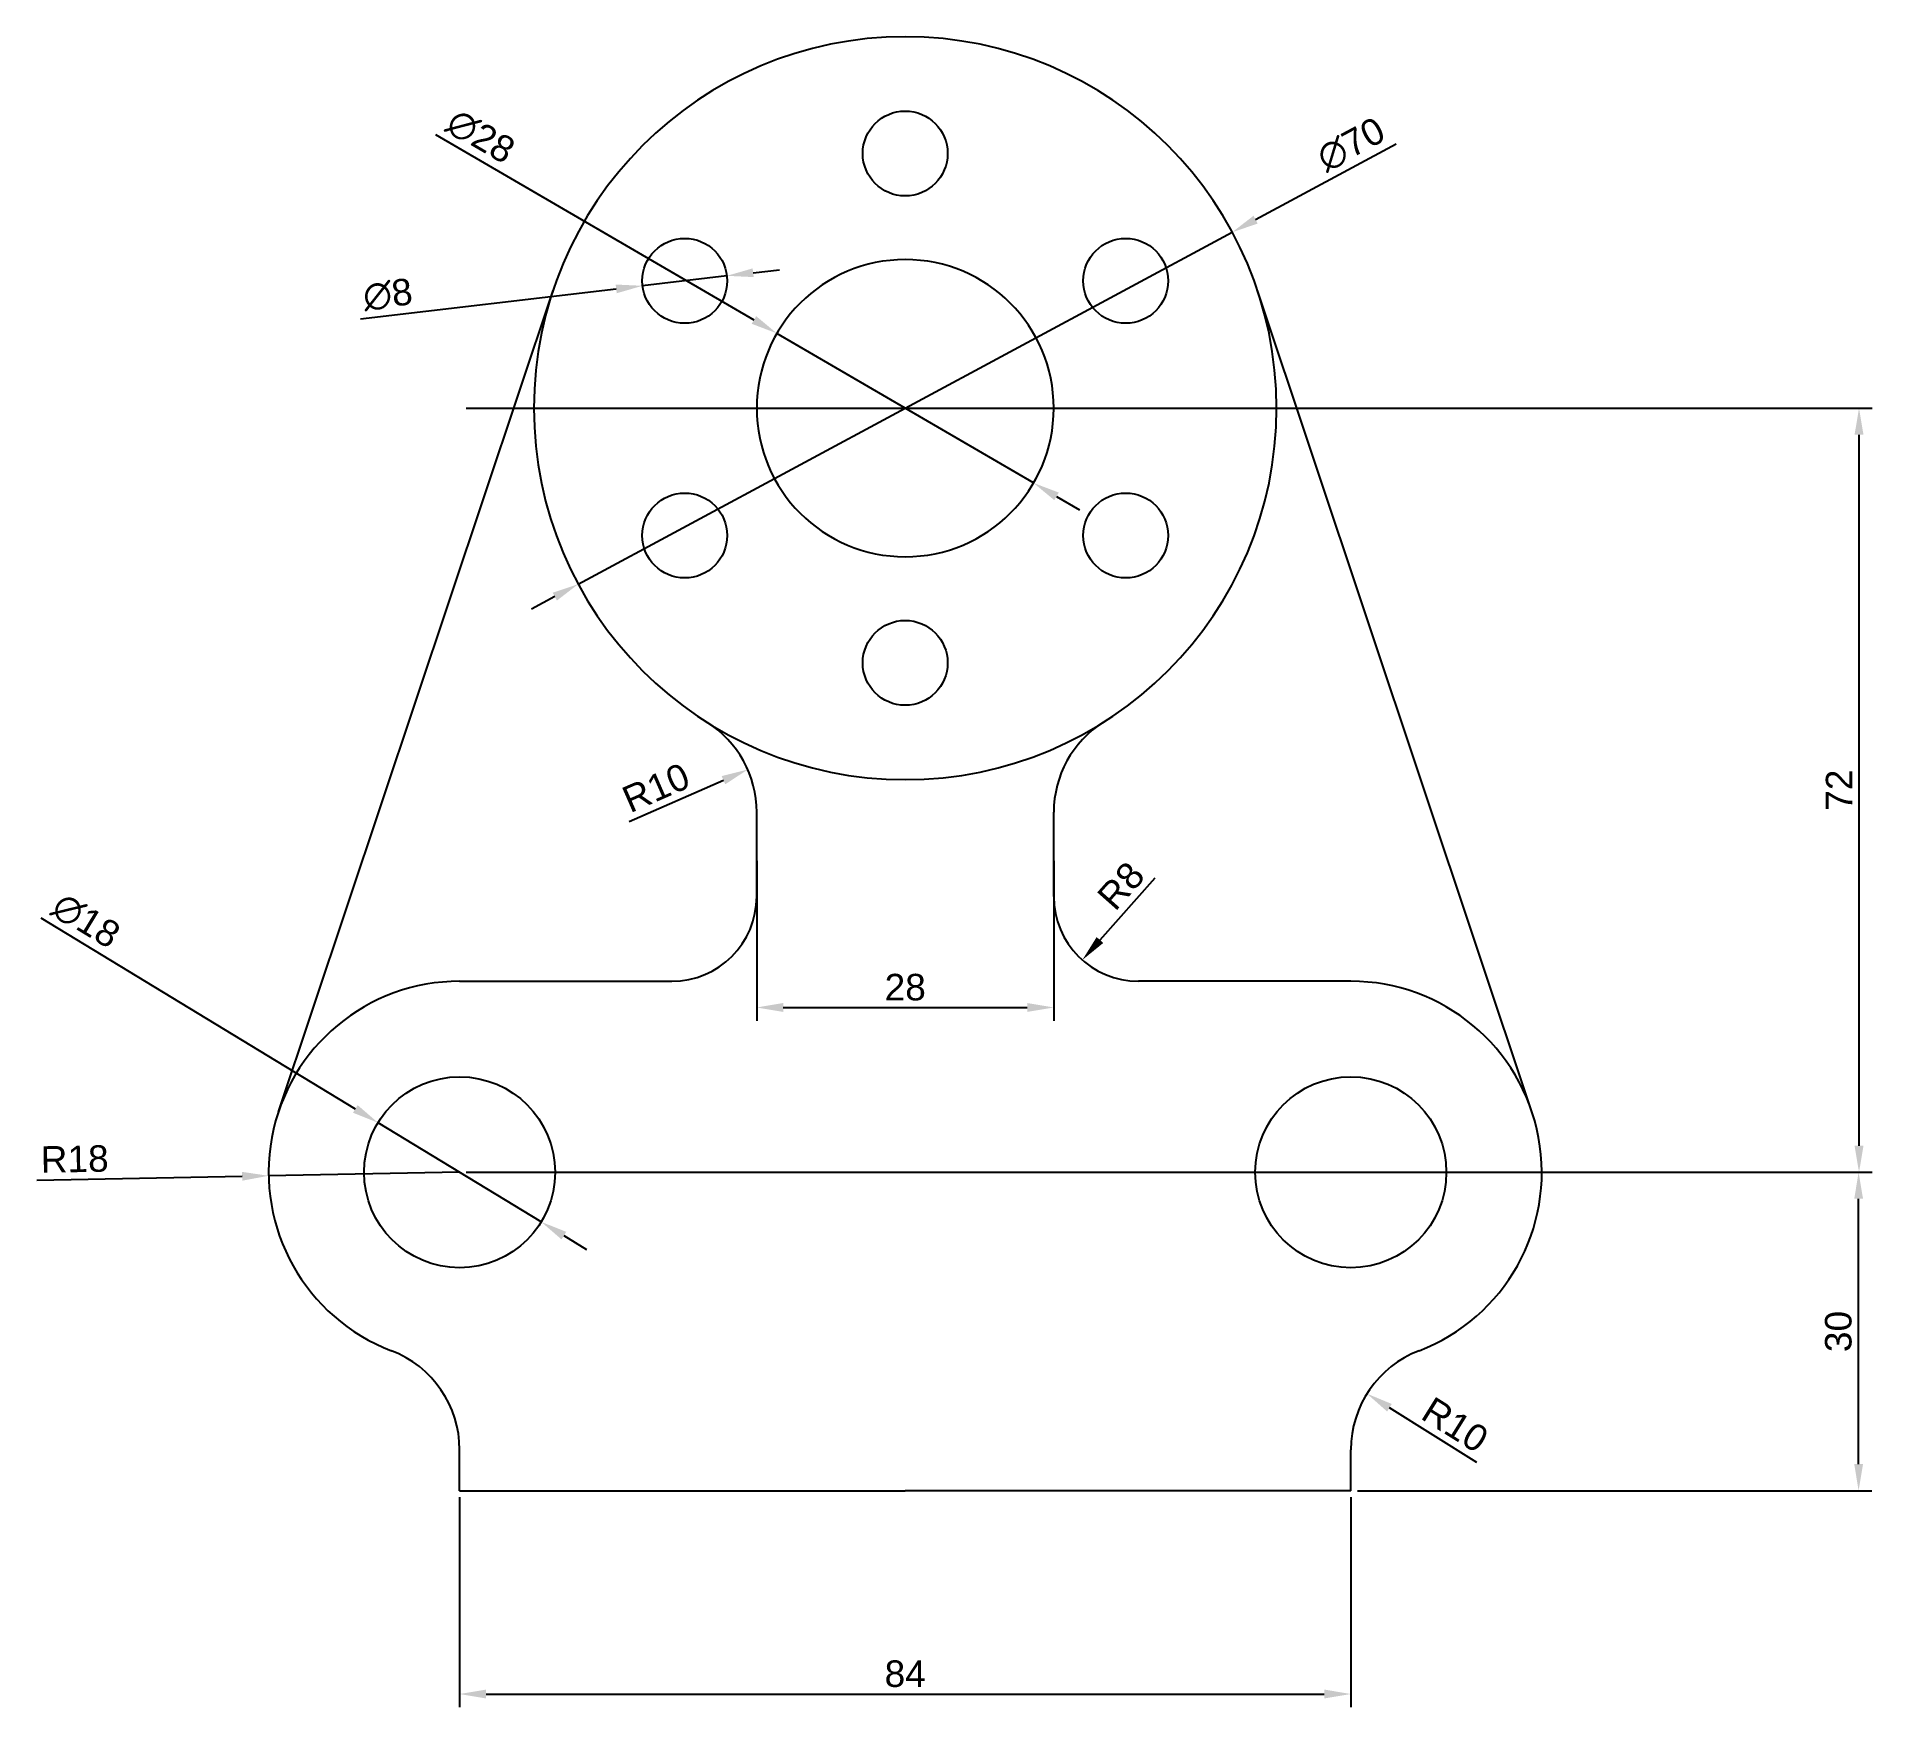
# Model space of a CAD drawing. Header units: millimetres. Extents: x -22 to 151, y -20 to 137.
import ezdxf

# ---------------------------------------------------------------- set-up
doc = ezdxf.new("R2010")
doc.units = ezdxf.units.MM
doc.styles.get("Standard").update_dxf_attribs({"font": 'arial.ttf'})
doc.dimstyles.new('ISO-25', dxfattribs={"dimtxt": 2.5, "dimasz": 2.5, "dimexe": 1.25, "dimexo": 0.625, "dimtad": 1, "dimtxsty": 'Standard', "dimcen": 2.5, "dimadec": 0, "dimazin": 0, "dimtfac": 1, "dimtmove": 0, "dimatfit": 3, "dimfxl": 1, "dimarcsym": 0})

# ---------------------------------------------------------------- blocks, each defined once
blk = doc.blocks.new('*U2')
blk.add_circle((0, 0), 4)
blk = doc.blocks.new('*U3')
at = {"color": 0, "linetype": 'ByBlock', "lineweight": -2, "transparency": 16777216}
blk.add_blockref('*U2', (60, 126), dxfattribs=at)
for p, rotation in [((39.22, 114), 59.99999999999999), ((80.78, 114), 300.0000000000001), ((39.22, 90), 120), ((80.78, 90), 240), ((60, 78), 180)]:
    blk.add_blockref('*U2', p, dxfattribs=dict(at, rotation=rotation))
blk = doc.blocks.new('*D4')
at = {"color": 0, "lineweight": -2, "transparency": 16777216}
for p, q in [((46, 59.34), (46, 44.28)), ((74, 59.34), (74, 44.28)), ((48.5, 45.53), (71.5, 45.53))]:
    blk.add_line(p, q, dxfattribs=at)
at = {"color": 0, "transparency": 16777216}
for points in [[(48.5, 45.95), (48.5, 45.11), (46, 45.53)], [(71.5, 45.95), (71.5, 45.11), (74, 45.53)]]:
    blk.add_solid(points, dxfattribs=at)
at = {"layer": 'Defpoints', "color": 0, "transparency": 16777216}
for p in [(46, 59.97), (74, 59.97), (74, 45.53)]:
    blk.add_point(p, dxfattribs=at)
at = {"color": 0, "transparency": 16777216, "insert": (60, 47.43), "char_height": 2.5, "attachment_point": 5}
blk.add_mtext('28', dxfattribs=at)
blk = doc.blocks.new('*D6')
at = {"color": 0, "lineweight": -2, "transparency": 16777216}
for p, q in [((106.27, 126.89), (93.03, 119.76)), ((29.18, 85.42), (90.82, 118.58)), ((26.97, 84.24), (24.77, 83.05))]:
    blk.add_line(p, q, dxfattribs=at)
at = {"color": 0, "transparency": 16777216}
for points in [[(92.83, 120.13), (93.22, 119.39), (90.82, 118.58)], [(26.78, 84.61), (27.17, 83.87), (29.18, 85.42)]]:
    blk.add_solid(points, dxfattribs=at)
at = {"layer": 'Defpoints', "color": 0, "transparency": 16777216}
for p in [(90.82, 118.58), (29.18, 85.42)]:
    blk.add_point(p, dxfattribs=at)
at = {"color": 0, "transparency": 16777216, "insert": (102.02, 126.84), "char_height": 2.5, "attachment_point": 5, "rotation": 28.2716}
blk.add_mtext('∅70', dxfattribs=at)
blk = doc.blocks.new('*D7')
at = {"color": 0, "lineweight": -2, "transparency": 16777216}
for p, q in [((18, -0.62), (18, -20.41)), ((102, -0.62), (102, -20.41)), ((20.5, -19.16), (99.5, -19.16))]:
    blk.add_line(p, q, dxfattribs=at)
at = {"color": 0, "transparency": 16777216}
for points in [[(20.5, -18.74), (20.5, -19.58), (18, -19.16)], [(99.5, -18.74), (99.5, -19.58), (102, -19.16)]]:
    blk.add_solid(points, dxfattribs=at)
at = {"layer": 'Defpoints', "color": 0, "transparency": 16777216}
for p in [(18, 0), (102, 0), (102, -19.16)]:
    blk.add_point(p, dxfattribs=at)
at = {"color": 0, "transparency": 16777216, "insert": (60, -17.26), "char_height": 2.5, "attachment_point": 5}
blk.add_mtext('84', dxfattribs=at)
blk = doc.blocks.new('*D8')
at = {"color": 0, "lineweight": -2, "transparency": 16777216}
blk.add_line((113.88, 2.67), (105.64, 7.82), dxfattribs=at)
at = {"color": 0, "transparency": 16777216}
blk.add_solid([(105.86, 8.17), (105.42, 7.46), (103.52, 9.14)], dxfattribs=at)
at = {"layer": 'Defpoints', "color": 0, "transparency": 16777216}
for p in [(103.52, 9.14), (112, 3.85)]:
    blk.add_point(p, dxfattribs=at)
at = {"color": 0, "transparency": 16777216, "insert": (111.83, 6.2), "char_height": 2.5, "attachment_point": 5, "rotation": 328.0285}
blk.add_mtext('R10', dxfattribs=at)
blk = doc.blocks.new('*D9')
at = {"color": 0, "lineweight": -2, "transparency": 16777216}
for p, q in [((-21.86, 29.27), (-2.5, 29.63)), ((18, 30), (0, 29.67))]:
    blk.add_line(p, q, dxfattribs=at)
at = {"color": 0, "transparency": 16777216}
blk.add_solid([(-2.5, 30.04), (-2.49, 29.21), (0, 29.67)], dxfattribs=at)
at = {"layer": 'Defpoints', "color": 0, "transparency": 16777216}
for p in [(0, 29.67), (18, 30)]:
    blk.add_point(p, dxfattribs=at)
at = {"color": 0, "transparency": 16777216, "insert": (-18.28, 31.24), "char_height": 2.5, "attachment_point": 5, "rotation": 1.044}
blk.add_mtext('R18', dxfattribs=at)
blk = doc.blocks.new('*D10')
at = {"color": 0, "lineweight": -2, "transparency": 16777216}
for p, q in [((-21.48, 53.98), (8.17, 35.97)), ((25.69, 25.33), (10.31, 34.67)), ((27.83, 24.03), (29.97, 22.73))]:
    blk.add_line(p, q, dxfattribs=at)
at = {"color": 0, "transparency": 16777216}
for points in [[(8.39, 36.33), (7.95, 35.61), (10.31, 34.67)], [(28.05, 24.39), (27.61, 23.67), (25.69, 25.33)]]:
    blk.add_solid(points, dxfattribs=at)
at = {"layer": 'Defpoints', "color": 0, "transparency": 16777216}
for p in [(10.31, 34.67), (25.69, 25.33)]:
    blk.add_point(p, dxfattribs=at)
at = {"color": 0, "transparency": 16777216, "insert": (-17.22, 53.7), "char_height": 2.5, "attachment_point": 5, "rotation": 328.7238}
blk.add_mtext('∅18', dxfattribs=at)
blk = doc.blocks.new('*D11')
at = {"color": 0, "lineweight": -2, "transparency": 16777216}
blk.add_line((33.97, 63.05), (42.87, 66.94), dxfattribs=at)
at = {"color": 0, "transparency": 16777216}
blk.add_solid([(42.7, 67.33), (43.04, 66.56), (45.16, 67.95)], dxfattribs=at)
at = {"layer": 'Defpoints', "color": 0, "transparency": 16777216}
for p in [(45.16, 67.95), (36, 63.93)]:
    blk.add_point(p, dxfattribs=at)
at = {"color": 0, "transparency": 16777216, "insert": (36.51, 66.23), "char_height": 2.5, "attachment_point": 5, "rotation": 23.6637}
blk.add_mtext('R10', dxfattribs=at)
blk = doc.blocks.new('*D12')
at = {"color": 0, "lineweight": -2, "transparency": 16777216}
blk.add_line((83.52, 57.71), (78.35, 51.88), dxfattribs=at)
at = {"color": 0, "transparency": 16777216}
blk.add_solid([(78.04, 52.16), (78.67, 51.61), (76.7, 50.01)], dxfattribs=at)
at = {"layer": 'Defpoints', "color": 0, "transparency": 16777216}
for p in [(82, 56), (76.7, 50.01)]:
    blk.add_point(p, dxfattribs=at)
at = {"color": 0, "transparency": 16777216, "insert": (80.34, 56.99), "char_height": 2.5, "attachment_point": 5, "rotation": 48.4907}
blk.add_mtext('R8', dxfattribs=at)
blk = doc.blocks.new('*D13')
at = {"color": 0, "lineweight": -2, "transparency": 16777216}
for p, q in [((102.63, 30), (151.11, 30)), ((149.86, 2.5), (149.86, 27.5)), ((102.63, 0), (151.11, 0))]:
    blk.add_line(p, q, dxfattribs=at)
at = {"color": 0, "transparency": 16777216}
for points in [[(149.45, 27.5), (150.28, 27.5), (149.86, 30)], [(149.45, 2.5), (150.28, 2.5), (149.86, 0)]]:
    blk.add_solid(points, dxfattribs=at)
at = {"layer": 'Defpoints', "color": 0, "transparency": 16777216}
for p in [(102, 30), (149.86, 30), (102, 0)]:
    blk.add_point(p, dxfattribs=at)
at = {"color": 0, "transparency": 16777216, "insert": (147.96, 15), "char_height": 2.5, "attachment_point": 5, "rotation": 90}
blk.add_mtext('30', dxfattribs=at)
blk = doc.blocks.new('*D14')
at = {"color": 0, "lineweight": -2, "transparency": 16777216}
for p, q in [((18.63, 102), (151.15, 102)), ((149.9, 32.5), (149.9, 99.5)), ((18.63, 30), (151.15, 30))]:
    blk.add_line(p, q, dxfattribs=at)
at = {"color": 0, "transparency": 16777216}
for points in [[(149.48, 99.5), (150.32, 99.5), (149.9, 102)], [(149.48, 32.5), (150.32, 32.5), (149.9, 30)]]:
    blk.add_solid(points, dxfattribs=at)
at = {"layer": 'Defpoints', "color": 0, "transparency": 16777216}
for p in [(18, 102), (149.9, 102), (18, 30)]:
    blk.add_point(p, dxfattribs=at)
at = {"color": 0, "transparency": 16777216, "insert": (148.02, 66), "char_height": 2.5, "attachment_point": 5, "rotation": 90}
blk.add_mtext('72', dxfattribs=at)
blk = doc.blocks.new('*D15')
at = {"color": 0, "lineweight": -2, "transparency": 16777216}
for p, q in [((15.73, 127.8), (45.74, 110.31)), ((72.1, 94.95), (47.9, 109.05)), ((74.26, 93.69), (76.42, 92.43))]:
    blk.add_line(p, q, dxfattribs=at)
at = {"color": 0, "transparency": 16777216}
for points in [[(45.95, 110.67), (45.53, 109.95), (47.9, 109.05)], [(74.47, 94.05), (74.05, 93.33), (72.1, 94.95)]]:
    blk.add_solid(points, dxfattribs=at)
at = {"layer": 'Defpoints', "color": 0, "transparency": 16777216}
for p in [(47.9, 109.05), (72.1, 94.95)]:
    blk.add_point(p, dxfattribs=at)
at = {"color": 0, "transparency": 16777216, "insert": (19.98, 127.6), "char_height": 2.5, "attachment_point": 5, "rotation": 329.773}
blk.add_mtext('∅28', dxfattribs=at)
blk = doc.blocks.new('*D16')
at = {"color": 0, "lineweight": -2, "transparency": 16777216}
for p, q in [((43.19, 114.47), (35.24, 113.53)), ((45.67, 114.76), (48.15, 115.05)), ((8.67, 110.41), (32.76, 113.24))]:
    blk.add_line(p, q, dxfattribs=at)
at = {"color": 0, "transparency": 16777216}
for points in [[(45.62, 115.17), (45.72, 114.35), (43.19, 114.47)], [(32.71, 113.65), (32.81, 112.83), (35.24, 113.53)]]:
    blk.add_solid(points, dxfattribs=at)
at = {"layer": 'Defpoints', "color": 0, "transparency": 16777216}
for p in [(43.19, 114.47), (35.24, 113.53)]:
    blk.add_point(p, dxfattribs=at)
at = {"color": 0, "transparency": 16777216, "insert": (11.23, 112.69), "char_height": 2.5, "attachment_point": 5, "rotation": 6.7057}
blk.add_mtext('∅8', dxfattribs=at)

msp = doc.modelspace()

# ---------------------------------------------------------------- linework, layer by layer
for p, q in [((0.929, 35.708), (26.806, 113.099)), ((119.071, 35.708), (93.194, 113.099)), ((46, 56), (46, 63.934)), ((74, 56), (74, 63.934)), ((18, 48), (38, 48)), ((102, 48), (82, 48)), ((18, 0), (18, 3.847)), ((102, 0), (102, 3.847)), ((18, 0), (60, 0)), ((102, 0), (60, 0))]:
    msp.add_line(p, q)
for centre in [(18, 30), (102, 30)]:
    msp.add_circle(centre, 9)
for centre, radius, start, end in [((60, 102), 35, 90, 270), ((60, 102), 35, 270, 90), ((60, 102), 14, 90, 270), ((60, 102), 14, 270, 90), ((36, 63.934), 10, 0, 57.76905), ((84, 63.934), 10, 122.23095, 180), ((38, 56), 8, 270, 0), ((82, 56), 8, 180, 270), ((18, 30), 18, 90, 249.07517), ((102, 30), 18, 290.92483, 90), ((8, 3.847), 10, 0, 69.07517), ((112, 3.847), 10, 110.92483, 180)]:
    msp.add_arc(centre, radius, start, end)

# ---------------------------------------------------------------- block references
msp.add_blockref('*U3', (0, 0))

# ---------------------------------------------------------------- dimensions: what is measured, and where the dimension line sits
for p1, p2, picture, middle in [((72.097, 94.952), (47.903, 109.048), '*D15', (18.991, 125.894)), ((29.175, 85.422), (90.825, 118.578), '*D6', (102.951, 125.099)), ((43.188, 114.467), (35.243, 113.533), '*D16', (11.457, 110.736)), ((25.692, 25.328), (10.308, 34.672), '*D10', (-18.248, 52.019))]:
    dim = msp.add_diameter_dim_2p(p1=p1, p2=p2, dimstyle='ISO-25')
    dim.commit()
    dim.dimension.update_dxf_attribs({"geometry": picture, "text_midpoint": middle, "dimtype": 163})
for base, p1, p2, picture, middle in [((149.9, 102), (18, 30), (18, 102), '*D14', (148.02, 66)), ((149.862, 30), (102, 0), (102, 30), '*D13', (147.96, 15))]:
    dim = msp.add_linear_dim(base=base, p1=p1, p2=p2, angle=90, dimstyle='ISO-25')
    dim.commit()
    dim.dimension.update_dxf_attribs({"geometry": picture, "text_midpoint": middle})
for center, mpoint, picture, middle in [((36, 63.934), (45.159, 67.948), '*D11', (37.275, 64.493)), ((82, 56), (76.698, 50.009), '*D12', (81.764, 55.733)), ((18, 30), (0.003, 29.672), '*D9', (-18.245, 29.34)), ((112, 3.847), (103.517, 9.142), '*D8', (110.819, 4.584))]:
    dim = msp.add_radius_dim(center=center, mpoint=mpoint, dimstyle='ISO-25')
    dim.commit()
    dim.dimension.update_dxf_attribs({"geometry": picture, "text_midpoint": middle, "dimtype": 164})
for base, p1, p2, picture, middle in [((74, 45.531), (46, 59.967), (74, 59.967), '*D4', (60, 47.432)), ((102, -19.159), (18, 0), (102, 0), '*D7', (60, -17.258))]:
    dim = msp.add_linear_dim(base=base, p1=p1, p2=p2, dimstyle='ISO-25')
    dim.commit()
    dim.dimension.update_dxf_attribs({"geometry": picture, "text_midpoint": middle})

doc.saveas('drawing.dxf')
